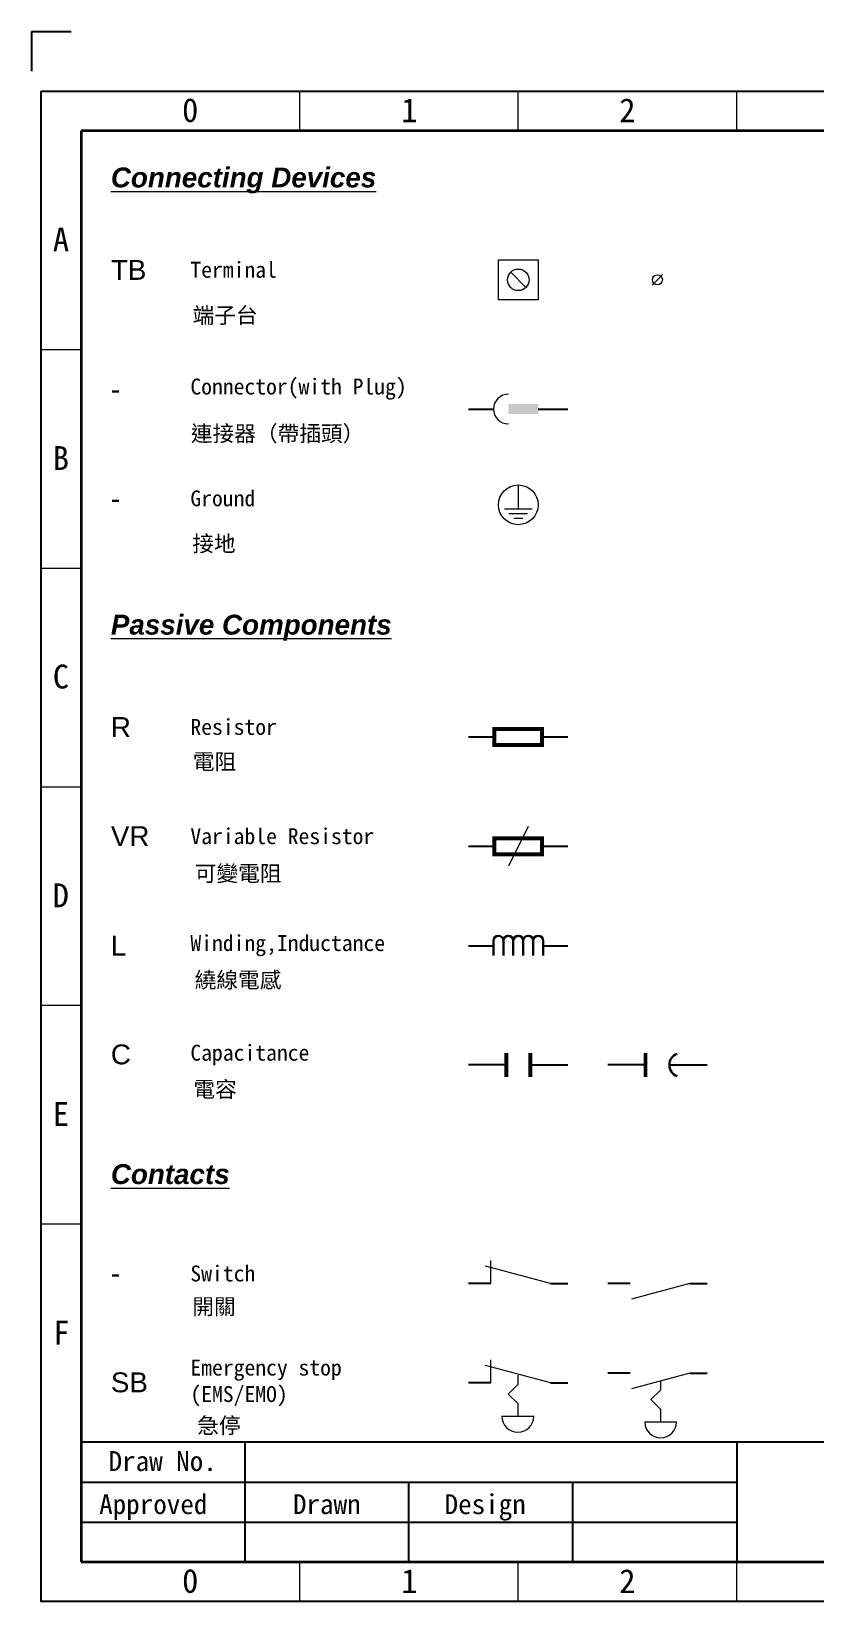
# Model space of a CAD drawing. Header units: millimetres. Extents: x -782 to 3702, y -797 to 1013.
# Drawn here: x 58 to 156.6, y 815.4 to 1012.9 of the extents above; entities that cross this region are included whole.
import ezdxf

# ---------------------------------------------------------------- set-up
doc = ezdxf.new("R2010")
doc.units = ezdxf.units.MM
doc.styles.add('圖框字型', font='kaiu.ttf')
doc.styles.add('符號名稱2.0', font='kaiu.ttf', dxfattribs={"height": 2})
doc.styles.add('符號縮寫2.5', font='arial.ttf', dxfattribs={"height": 2.5})
doc.styles.add('符號說明2.5粗斜', font='arialbi.ttf', dxfattribs={"height": 2.5})

# ---------------------------------------------------------------- blocks, each defined once
blk = doc.blocks.new('A$C0E731773')
at = {"color": 0, "linetype": 'ByBlock', "lineweight": 13}
blk.add_line((0.95, -0.95), (-0.95, 0.95), dxfattribs=at)
blk.add_lwpolyline([(-2.5, 2.5), (2.5, 2.5), (2.5, -2.5), (-2.5, -2.5)], close=True, dxfattribs=at)
blk.add_circle((0, 0), 1.35, dxfattribs=at)
blk = doc.blocks.new('A$C740F5293')
at = {"color": 0, "linetype": 'ByBlock', "lineweight": 13}
for q in [(-0.66, -0.66), (0.66, 0.66)]:
    blk.add_line((0, 0), q, dxfattribs=at)
blk.add_circle((0, 0), 0.625, dxfattribs=at)
blk = doc.blocks.new('A$C086C2763')
at = {"color": 0, "linetype": 'ByBlock'}
for p, q in [((0, 0), (3.125, 0)), ((8.75, 0), (12.5, 0))]:
    blk.add_line(p, q, dxfattribs=at)
at = {"color": 0, "linetype": 'ByBlock', "lineweight": 13}
blk.add_arc((5, 0), 1.875, 90, 270, dxfattribs=at)
blk.add_solid([(5, -0.625), (5, 0.625), (8.75, -0.625), (8.75, 0.625)], dxfattribs=at)
blk = doc.blocks.new('A$C2AEF5928')
at = {"color": 0, "linetype": 'ByBlock', "lineweight": 13}
for points in [[(0, 5), (0, 2)], [(-1.75, 2), (1.75, 2)], [(-1.17, 1.42), (1.17, 1.42)], [(-0.58, 0.83), (0.58, 0.83)]]:
    blk.add_lwpolyline(points, dxfattribs=at)
blk.add_circle((0, 2.5), 2.5, dxfattribs=at)
blk = doc.blocks.new('A$C7B6040ED')
at = {"linetype": 'ByBlock'}
for p, q in [((0, 0), (3.25, 0)), ((9.25, 0), (12.5, 0))]:
    blk.add_line(p, q, dxfattribs=at)
at = {"color": 0, "linetype": 'ByBlock', "lineweight": 13, "const_width": 0.5}
blk.add_lwpolyline([(3.25, 1), (3.25, -1), (9.25, -1), (9.25, 1)], close=True, dxfattribs=at)
blk = doc.blocks.new('A$C50CC730B')
at = {"color": 0, "linetype": 'ByBlock', "lineweight": 13}
blk.add_line((7.5, 2.5), (5, -2.5), dxfattribs=at)
at = {"linetype": 'ByBlock'}
for p, q in [((0, 0), (3.25, 0)), ((9.25, 0), (12.5, 0))]:
    blk.add_line(p, q, dxfattribs=at)
at = {"color": 0, "linetype": 'ByBlock', "lineweight": 13, "const_width": 0.5}
blk.add_lwpolyline([(3.25, 1), (3.25, -1), (9.25, -1), (9.25, 1)], close=True, dxfattribs=at)
blk = doc.blocks.new('A$C23AA3372')
at = {"color": 0, "linetype": 'ByBlock'}
for p, q in [((4.75, 0), (0, 0)), ((7.75, 0), (12.5, 0))]:
    blk.add_line(p, q, dxfattribs=at)
at = {"color": 0, "linetype": 'ByBlock', "lineweight": 13, "const_width": 0.5}
for points in [[(4.75, 1.5), (4.75, -1.5)], [(7.75, 1.5), (7.75, -1.5)]]:
    blk.add_lwpolyline(points, dxfattribs=at)
blk = doc.blocks.new('A$C33787861')
at = {"color": 0, "linetype": 'ByBlock'}
for p, q in [((0, 0), (3.125, 0)), ((9.375, 0), (12.5, 0))]:
    blk.add_line(p, q, dxfattribs=at)
at = {"color": 0, "linetype": 'ByBlock', "lineweight": 30}
for p, q in [((3.125, 0.625), (3.125, -1.25)), ((4.375, 0.625), (4.375, -1.25)), ((5.625, 0.625), (5.625, -1.25)), ((6.875, 0.625), (6.875, -1.25)), ((8.125, 0.625), (8.125, -1.25)), ((9.375, 0.625), (9.375, -1.25))]:
    blk.add_line(p, q, dxfattribs=at)
for centre in [(3.75, 0.625), (5, 0.625), (6.25, 0.625), (7.5, 0.625), (8.75, 0.625)]:
    blk.add_arc(centre, 0.625, 0, 180, dxfattribs=at)
blk = doc.blocks.new('A$C10387471')
at = {"color": 0, "linetype": 'ByBlock'}
for p, q in [((4.75, 0), (0, 0)), ((7.75, 0), (12.5, 0))]:
    blk.add_line(p, q, dxfattribs=at)
at = {"color": 0, "linetype": 'ByBlock', "lineweight": 13, "const_width": 0.5}
blk.add_lwpolyline([(4.75, 1.5), (4.75, -1.5)], dxfattribs=at)
at = {"color": 0, "linetype": 'ByBlock', "lineweight": 30}
blk.add_arc((9.25, 0), 1.5, 109.9211, 250.0789, dxfattribs=at)
blk = doc.blocks.new('A$C77B46453')
at = {"color": 0, "linetype": 'ByBlock', "lineweight": 13}
for p, q in [((10.31, 0), (2.12, 2.21)), ((2.81, 0), (2.81, 2.89))]:
    blk.add_line(p, q, dxfattribs=at)
at = {"color": 0, "linetype": 'ByBlock'}
for p, q in [((2.81, 0), (0, 0)), ((10.31, 0), (12.5, 0))]:
    blk.add_line(p, q, dxfattribs=at)
blk = doc.blocks.new('A$C2EAA752C')
at = {"color": 0, "linetype": 'ByBlock'}
for p, q in [((2.81, 0), (0, 0)), ((10.31, 0), (12.5, 0))]:
    blk.add_line(p, q, dxfattribs=at)
at = {"color": 0, "linetype": 'ByBlock', "lineweight": 13}
blk.add_line((10.31, 0), (2.97, -1.98), dxfattribs=at)
blk = doc.blocks.new('A$C5466581D')
at = {"color": 0, "linetype": 'ByBlock', "lineweight": 13}
for p, q in [((10.31, 0), (2.12, 2.21)), ((2.81, 0), (2.81, 2.89)), ((6.18, 0.96), (6.19, -0.19)), ((6.19, -0.19), (4.97, -1.39)), ((4.97, -1.39), (6.18, -2.6)), ((6.18, -2.6), (6.19, -4.19)), ((4.19, -4.19), (8.19, -4.19))]:
    blk.add_line(p, q, dxfattribs=at)
at = {"color": 0, "linetype": 'ByBlock'}
for p, q in [((2.81, 0), (0, 0)), ((10.31, 0), (12.5, 0))]:
    blk.add_line(p, q, dxfattribs=at)
at = {"color": 0, "linetype": 'ByBlock', "lineweight": 13}
blk.add_arc((6.19, -4.19), 2, 180, 0, dxfattribs=at)

msp = doc.modelspace()

# ---------------------------------------------------------------- linework, layer by layer
at = {"color": 0}
for p, q in [((57.97, 1012.93), (62.97, 1012.93)), ((57.97, 1012.93), (57.97, 1007.93)), ((84.85, 820.43), (84.85, 835.47)), ((64.22, 830.46), (146.72, 830.46)), ((105.47, 820.43), (105.47, 830.46)), ((126.1, 820.43), (126.1, 830.46)), ((64.22, 825.44), (146.72, 825.44))]:
    msp.add_line(p, q, dxfattribs=at)
at = {"color": 0, "lineweight": 15}
for p, q in [((91.72, 1000.43), (91.72, 1005.43)), ((119.22, 1000.43), (119.22, 1005.43)), ((146.72, 1000.43), (146.72, 1005.43)), ((59.22, 972.93), (64.22, 972.93)), ((59.22, 945.43), (64.22, 945.43)), ((59.22, 917.93), (64.22, 917.93)), ((59.22, 890.43), (64.22, 890.43)), ((59.22, 862.93), (64.22, 862.93)), ((91.72, 815.43), (91.72, 820.43)), ((119.22, 815.43), (119.22, 820.43)), ((146.72, 815.43), (146.72, 820.43))]:
    msp.add_line(p, q, dxfattribs=at)
at = {"color": 0, "lineweight": 35}
for p, q in [((339.22, 1000.43), (64.22, 1000.43)), ((64.22, 1000.43), (64.22, 820.43)), ((64.22, 820.43), (339.22, 820.43))]:
    msp.add_line(p, q, dxfattribs=at)
at = {"color": 0, "linetype": 'ByBlock'}
for p, q in [((133.28, 844.18), (130.47, 844.18)), ((140.78, 844.18), (142.97, 844.18))]:
    msp.add_line(p, q, dxfattribs=at)
at = {"color": 0, "linetype": 'ByBlock', "lineweight": 13}
for p, q in [((140.78, 844.18), (133.44, 842.19)), ((140.78, 844.18), (133.44, 842.19)), ((137.12, 842.03), (135.9, 840.83)), ((137.11, 843.19), (137.12, 842.03)), ((135.9, 840.83), (137.12, 839.62)), ((137.12, 839.62), (137.12, 838.03)), ((135.12, 838.03), (139.12, 838.03))]:
    msp.add_line(p, q, dxfattribs=at)
at = {"color": 0, "lineweight": 25}
for p, q in [((339.22, 835.47), (64.22, 835.47)), ((146.72, 835.43), (146.72, 820.43))]:
    msp.add_line(p, q, dxfattribs=at)
at = {"color": 0}
msp.add_lwpolyline([(59.22, 1005.43), (344.22, 1005.43), (344.22, 815.43), (59.22, 815.43)], close=True, dxfattribs=at)
at = {"color": 0, "linetype": 'ByBlock', "lineweight": 13}
msp.add_arc((137.12, 838.03), 2, 180, 0, dxfattribs=at)
at = {"color": 0}
for p in [(59.22, 972.93), (59.22, 945.43), (59.22, 917.93), (59.22, 890.43), (59.22, 862.93), (105.47, 825.43), (126.1, 825.43)]:
    msp.add_point(p, dxfattribs=at)

# ---------------------------------------------------------------- block references
for name, p in [('A$C0E731773', (119.22, 981.68)), ('A$C740F5293', (136.72, 981.68)), ('A$C086C2763', (112.97, 965.43)), ('A$C2AEF5928', (119.22, 950.88)), ('A$C7B6040ED', (112.97, 924.18)), ('A$C50CC730B', (112.97, 910.43)), ('A$C33787861', (112.97, 897.93)), ('A$C23AA3372', (112.97, 882.93)), ('A$C10387471', (130.47, 882.93)), ('A$C77B46453', (112.97, 855.43)), ('A$C2EAA752C', (130.47, 855.43)), ('A$C5466581D', (112.97, 842.93))]:
    msp.add_blockref(name, p)

# ---------------------------------------------------------------- texts
at = {"color": 0, "style": '圖框字型'}
for s, height, p in [('0', 3, (76.93, 1001.53)), ('1', 3, (104.49, 1001.51)), ('2', 3, (131.92, 1001.51)), ('A', 3, (60.67, 985.26)), ('B', 3, (60.66, 957.76)), ('C', 3, (60.66, 930.28)), ('D', 3, (60.65, 902.76)), ('E', 3, (60.67, 875.26)), ('F', 3, (60.73, 847.76)), ('Approved', 2.5, (66.5, 826.43)), ('Drawn', 2.5, (90.88, 826.43)), ('Design', 2.5, (109.95, 826.43)), ('0', 3, (76.93, 816.53)), ('1', 3, (104.49, 816.51)), ('2', 3, (131.92, 816.51))]:
    msp.add_text(s, height=height, dxfattribs=at).set_placement(p)
at = {"linetype": 'ByBlock', "lineweight": 5, "char_height": 2.5, "attachment_point": 4}
for s, insert, width, style in [('{\\LConnecting Devices }', (67.97, 994.18), 52.8781, '符號說明2.5粗斜'), ('TB', (67.97, 982.93), 12.5, '符號縮寫2.5'), ('-', (67.97, 967.93), 12.5, '符號縮寫2.5'), ('-', (67.97, 954.18), 12.5, '符號縮寫2.5'), ('{\\LPassive Components}', (67.97, 937.93), 63.2878, '符號說明2.5粗斜'), ('R', (67.97, 925.43), 12.5, '符號縮寫2.5'), ('VR', (67.97, 911.71), 12.5, '符號縮寫2.5'), ('L', (67.97, 897.93), 12.5, '符號縮寫2.5'), ('C', (67.97, 884.24), 12.5, '符號縮寫2.5'), ('{\\LContacts}', (67.97, 869.18), 63.2878, '符號說明2.5粗斜'), ('-', (67.97, 856.74), 12.5, '符號縮寫2.5'), ('SB', (67.97, 842.99), 12.5, '符號縮寫2.5')]:
    msp.add_mtext(s, dxfattribs=dict(at, insert=insert, width=width, style=style))
at = {"linetype": 'ByBlock', "lineweight": 5, "char_height": 2, "attachment_point": 4, "style": '符號名稱2.0'}
for s, insert in [('Terminal', (77.97, 982.93)), ('端子台', (78.25, 977.12)), ('Connector(with Plug)', (77.97, 967.93)), ('連接器（帶插頭）', (78.03, 962.22)), ('Ground ', (77.97, 954.18)), ('接地', (78.21, 948.39)), ('Resistor', (77.97, 925.43)), ('電阻', (78.28, 920.98)), ('Variable Resistor ', (77.97, 911.68)), ('可變電阻 ', (78.52, 906.9)), ('Winding,Inductance', (77.97, 897.93)), ('繞線電感', (78.51, 893.51)), ('Capacitance ', (77.97, 884.18)), ('電容 ', (78.35, 879.76)), ('Switch  ', (77.97, 856.68)), ('開關', (78.21, 852.43)), ('Emergency stop \\P(EMS/EMO) ', (77.97, 842.93)), ('急停', (78.83, 837.47))]:
    msp.add_mtext(s, dxfattribs=dict(at, insert=insert))
at = {"insert": (74.49, 833.08), "char_height": 2.5, "width": 20.4395, "attachment_point": 5, "style": '圖框字型'}
msp.add_mtext('Draw No.', dxfattribs=at)

doc.saveas('drawing.dxf')
